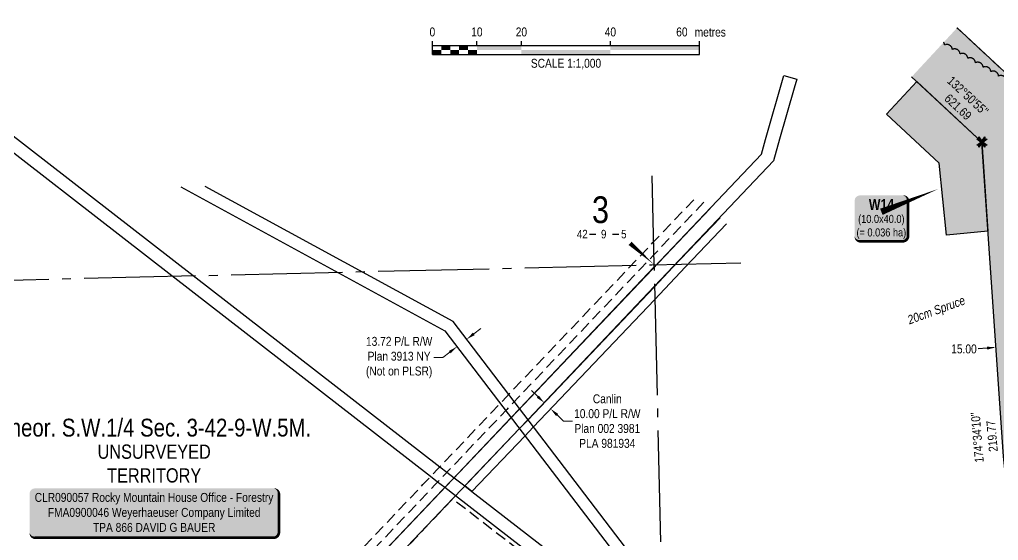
# Model space of a CAD drawing. Extents: x 616011 to 624727, y 5824635 to 5831187.
# Drawn here: x 620356 to 621455, y 5827705 to 5828290 of the extents above; entities that cross this region are included whole.
import ezdxf
from ezdxf.enums import TextEntityAlignment as Align

# ---------------------------------------------------------------- set-up
doc = ezdxf.new("R2010")
doc.units = 0
doc.header["$LTSCALE"] = 5
doc.header["$PDSIZE"] = 0.5
for name, pattern in [('0', [1, 1, 0]), ('foc-ACCESSROAD', [3.75, 2.5, -1.25]), ('foc-FLOWLINE', [3.75, 2.5, -1.25]), ('foc-QUARTERLINE', [33, 25, -3, 2, -3])]:
    doc.linetypes.add(name, pattern=pattern)
doc.layers.get('Defpoints').update_dxf_attribs({"color": 9})
for name, color, linetype in [('10', 1, 'Continuous'), ('9', 3, 'Continuous'), ('AS-SURFACE IMPACT', 7, 'Continuous'), ('C-FLOWLINE', 13, 'foc-FLOWLINE'), ('C-RW', 13, 'Continuous'), ('C-SYMBOL', 7, 'Continuous'), ('C-WS', 13, 'foc-ACCESSROAD'), ('DETAIL-T', 7, 'Continuous'), ('F-RW', 190, 'Continuous'), ('L-BD', 7, 'Continuous'), ('L-MON', 1, 'Continuous'), ('L-QSEC', 8, 'foc-QUARTERLINE'), ('L-SECLBL', 7, 'Continuous'), ('L-UNS-T', 3, 'Continuous'), ('P-PROPOSED', 10, 'Continuous'), ('P-PROPOSED-H', 21, 'Continuous'), ('P-TEMP-BLOCKS', 250, 'Continuous'), ('P-TEMP-H', 41, 'Continuous'), ('P-TEMP_WORKSPACE', 46, 'Continuous'), ('P-TXT', 4, 'Continuous'), ('T-BUSH', 110, '0'), ('T-BUSH-T', 110, 'Continuous')]:
    doc.layers.add(name, color=color, linetype=linetype)
doc.layers.add('C-RW-T', color=13, linetype='Continuous', lineweight=9)
doc.layers.add('F-RW-T', color=190, linetype='Continuous', lineweight=9)
doc.styles.add('175L', font='ARIALN.TTF', dxfattribs={"height": 20})
doc.styles.add('80', font='ARIALN.TTF', dxfattribs={"height": 10})
doc.styles.add('80CG', font='ARIALN.TTF', dxfattribs={"height": 10})
doc.styles.add('80L', font='ARIALN.TTF', dxfattribs={"height": 10})
doc.styles.add('80LS', font='ARIALNI.TTF', dxfattribs={"height": 10})
doc.styles.add('BOLD', font='ARIALNB.TTF')
doc.styles.add('SIMPLEX', font='ARIALN.TTF')
doc.dimstyles.new('Compass 5 000', dxfattribs={"dimscale": 5, "dimtxt": 9, "dimasz": 2, "dimexe": 0.2, "dimexo": 0.0625, "dimgap": 0.5, "dimtad": 0, "dimtih": 1, "dimtoh": 1, "dimzin": 0, "dimdsep": 46, "dimtxsty": '80CG', "dimcen": 0.1, "dimse1": 1, "dimse2": 1, "dimclrd": 256, "dimclrt": 256, "dimaunit": 1, "dimadec": 4, "dimazin": 0, "dimtfac": 0.06, "dimtofl": 0, "dimtmove": 0, "dimatfit": 1, "dimfxl": 0.2, "dimtolj": 1, "dimtzin": 0, "dimlwd": -1, "dimarcsym": 0})

# ---------------------------------------------------------------- blocks, each defined once
blk = doc.blocks.new('L-SECLBL')
at = {"layer": '9', "color": 7}
for p, q in [((-5.1, -27.8), (-12.3, -27.8)), ((20.7, -27.8), (13.5, -27.8))]:
    blk.add_line(p, q, dxfattribs=at)
at = {"layer": '10', "color": 2, "style": 'SIMPLEX'}
blk.add_attdef('SEC', text='', height=30, dxfattribs=at).set_placement((0, 0), align=Align.MIDDLE)
at = {"layer": '10', "color": 5, "style": '80L'}
blk.add_attdef('TWP', text='', height=9.5, dxfattribs=at).set_placement((-14.4, -27.4), align=Align.MIDDLE_RIGHT)
blk.add_attdef('RGE', text='', height=9.5, dxfattribs=at).set_placement((3.6, -27.4), align=Align.MIDDLE_CENTER)
blk.add_attdef('MER', text='', height=9.5, dxfattribs=at).set_placement((23.2, -27.4), align=Align.MIDDLE_LEFT)
blk = doc.blocks.new('*U31')
h = blk.add_hatch(color=255)
edge = h.paths.add_edge_path()
edge.add_line((-134, -28.5), (134, -28.5))
edge.add_arc((134, -22.5), 6, 270, 360)
edge.add_line((140, -22.5), (140, 21))
edge.add_arc((134, 21), 6, 0, 90)
edge.add_line((134, 27), (-134, 27))
edge.add_arc((-134, 21), 6, 90, 180)
edge.add_line((-140, 21), (-140, -22.5))
edge.add_arc((-134, -22.5), 6, 180, 270)
at = {"color": 44, "flags": 128}
blk.add_lwpolyline([(-134, -28.5, 3, 3, 0), (134, -28.5, 3, 3, 0.414214), (140, -22.5, 3, 3, 0), (140, 21, 3, 0, 0.414214), (134, 27, 0, 0, 0), (-134, 27, 0, 0, 0.414214), (-140, 21, 0, 0, 0), (-140, -22.5, 0, 3, 0.414214)], format="xyseb", close=True, dxfattribs=at)
at = {"color": 44, "style": '80'}
blk.add_attdef('ENTER_TEXT_001', (-36, -5), '', height=10, dxfattribs=at)
blk = doc.blocks.new('*U82')
at = {"color": 0}
for p, q in [((-150, 0), (-150, 15)), ((-100, 10), (-100, 15)), ((-50, 10), (-50, 15)), ((50, 10), (50, 15)), ((150.2, 0), (150.2, 15)), ((-150, 10), (150.2, 10)), ((-150, 0), (150.2, 0))]:
    blk.add_line(p, q, dxfattribs=at)
for points in [[(-150, 5), (-140, 5), (-150, 0), (-140, 0)], [(-140, 10), (-130, 10), (-140, 5), (-130, 5)], [(-130, 5), (-120, 5), (-130, 0), (-120, 0)], [(-120, 10), (-110, 10), (-120, 5), (-110, 5)], [(-110, 5), (-100, 5), (-110, 0), (-100, 0)], [(-100, 10), (-50, 10), (-100, 5), (-50, 5)], [(-50, 5), (50, 5), (-50, 0), (50, 0)], [(50, 10), (150.2, 10), (50, 5), (150.2, 5)]]:
    blk.add_solid(points, dxfattribs=at)
at = {"color": 0, "style": '80'}
blk.add_text('metres', height=10, dxfattribs=at).set_placement((162.2, 20), align=Align.CENTER)
at = {"color": 0, "char_height": 10, "style": '80'}
for s, insert, attachment_point in [('0', (-150, 30.2), 2), ('10', (-100, 30.2), 2), ('20', (-50, 30.2), 2), ('40', (50, 30.2), 2), ('60', (136.7, 30.2), 3), ('SCALE 1:1,000', (0.1, -5), 2)]:
    blk.add_mtext(s, dxfattribs=dict(at, insert=insert, attachment_point=attachment_point))
blk = doc.blocks.new('*U98')
h = blk.add_hatch(color=191)
edge = h.paths.add_edge_path()
edge.add_line((-24, -33.1), (24, -33.1))
edge.add_arc((24, -27.1), 6, 270, 360)
edge.add_line((30, -27.1), (30, 12.5))
edge.add_arc((24, 12.5), 6, 0, 90)
edge.add_line((24, 18.5), (-24, 18.5))
edge.add_arc((-24, 12.5), 6, 90, 180)
edge.add_line((-30, 12.5), (-30, -27.1))
edge.add_arc((-24, -27.1), 6, 180, 270)
at = {"flags": 128}
blk.add_lwpolyline([(64.2, 25.8, 0, 7.5, 0), (0, 0, 0, 0, 0)], format="xyseb", dxfattribs=at)
at = {"color": 250, "flags": 128}
blk.add_lwpolyline([(-24, -33.1, 3, 3, 0), (24, -33.1, 3, 3, 0.414214), (30, -27.1, 3, 3, 0), (30, 12.5, 3, 0, 0.414214), (24, 18.5, 0, 0, 0), (-24, 18.5, 0, 0, 0.414214), (-30, 12.5, 0, 0, 0), (-30, -27.1, 0, 3, 0.414214)], format="xyseb", close=True, dxfattribs=at)
at = {"color": 250}
for tag, p, height, style in [('TEMP_AREA_W1_001', (-9.2, 2.2), 12, 'BOLD'), ('ENTER_TEXT_001', (-30.7, -12.5), 9, '80')]:
    blk.add_attdef(tag, p, '', height=height, dxfattribs=dict(at, style=style))
blk = doc.blocks.new('*D205')
at = {"layer": 'C-RW-T', "transparency": 16777216}
for p, q in [((620937.6, 5827866.4), (620930.4, 5827873.3)), ((620959.4, 5827845.8), (620966.6, 5827838.9)), ((620966.6, 5827838.9), (620976.6, 5827838.9))]:
    blk.add_line(p, q, dxfattribs=at)
for points in [[(620938.8, 5827867.6), (620936.5, 5827865.2), (620944.9, 5827859.5)], [(620960.5, 5827847), (620958.2, 5827844.5), (620952.1, 5827852.6)]]:
    blk.add_solid(points, dxfattribs=at)
at = {"layer": 'Defpoints', "color": 0, "transparency": 16777216}
for p in [(620945.4, 5827860), (620952.1, 5827852.6), (620952.6, 5827853.2)]:
    blk.add_point(p, dxfattribs=at)
at = {"layer": 'C-RW-T', "transparency": 16777216, "insert": (621015.7, 5827838.9), "char_height": 10, "attachment_point": 5, "style": '80CG'}
blk.add_mtext('\\A1;Canlin\\P10.00 P/L R/W\\PPlan 002 3981\\PPLA 981934', dxfattribs=at)
blk = doc.blocks.new('*D121')
at = {"layer": 'Defpoints', "color": 0, "transparency": 16777216}
for p in [(620856.1, 5827933), (620845.2, 5827924.7), (620846.9, 5827922.5)]:
    blk.add_point(p, dxfattribs=at)
at = {"layer": 'F-RW-T', "transparency": 16777216}
for p, q in [((620865.7, 5827936.9), (620873.6, 5827942.9)), ((620831, 5827910.3), (620821, 5827910.3)), ((620838.9, 5827916.4), (620831, 5827910.3))]:
    blk.add_line(p, q, dxfattribs=at)
for points in [[(620864.7, 5827938.2), (620866.7, 5827935.5), (620857.8, 5827930.8)], [(620837.9, 5827917.7), (620839.9, 5827915.1), (620846.9, 5827922.5)]]:
    blk.add_solid(points, dxfattribs=at)
at = {"layer": 'F-RW-T', "transparency": 16777216, "insert": (620781.9, 5827910.3), "char_height": 10, "attachment_point": 5, "style": '80CG'}
blk.add_mtext('\\A1;13.72 P/L R/W\\PPlan 3913 NY\\P(Not on PLSR)', dxfattribs=at)
blk = doc.blocks.new('*D145')
at = {"layer": 'Defpoints', "color": 0, "transparency": 16777216}
for p in [(621523.8, 5827959.8), (621449.1, 5827952.4), (621452.2, 5827921.8)]:
    blk.add_point(p, dxfattribs=at)
at = {"layer": 'P-TXT', "transparency": 16777216}
for p, q in [((621442.2, 5827920.8), (621432.3, 5827919.9)), ((621536.8, 5827930.2), (621546.7, 5827931.2))]:
    blk.add_line(p, q, dxfattribs=at)
for points in [[(621536.6, 5827931.9), (621536.9, 5827928.5), (621526.8, 5827929.2)], [(621442.1, 5827922.5), (621442.4, 5827919.2), (621452.2, 5827921.8)]]:
    blk.add_solid(points, dxfattribs=at)
at = {"layer": 'P-TXT', "transparency": 16777216, "insert": (621416.3, 5827919.9), "char_height": 10, "attachment_point": 5, "style": '80CG'}
blk.add_mtext('\\A1;15.00', dxfattribs=at)
blk = doc.blocks.new('TEMP')
h = blk.add_hatch(color=255)
h.dxf.hatch_style = 1
h.paths.add_polyline_path([(0, 0.25), (-0.67, 1.15), (-0.67, 0.67), (-1.15, 0.67), (-0.25, 0), (-1.15, -0.67), (-0.67, -0.67), (-0.67, -1.15), (0, -0.25), (0.67, -1.15), (0.67, -0.67), (1.15, -0.67), (0.25, 0), (1.15, 0.67), (0.67, 0.67), (0.67, 1.15)])
h.paths.add_polyline_path([(0.57, 0.85), (0.57, 0.57), (0.85, 0.57), (0.08, 0), (0.85, -0.57), (0.57, -0.57), (0.57, -0.85), (0, -0.08), (-0.57, -0.85), (-0.57, -0.57), (-0.85, -0.57), (-0.08, 0), (-0.85, 0.57), (-0.57, 0.57), (-0.57, 0.85), (0, 0.08)], flags=16)
h = blk.add_hatch(color=1)
h.dxf.hatch_style = 1
h.paths.add_polyline_path([(0, 0.08), (-0.57, 0.85), (-0.57, 0.57), (-0.85, 0.57), (-0.08, 0), (-0.85, -0.57), (-0.57, -0.57), (-0.57, -0.85), (0, -0.08), (0.57, -0.85), (0.57, -0.57), (0.85, -0.57), (0.08, 0), (0.85, 0.57), (0.57, 0.57), (0.57, 0.85)])
at = {"color": 1}
for p, q in [((-0.08, 0), (0.08, 0)), ((0, 0.08), (0, -0.08))]:
    blk.add_line(p, q, dxfattribs=at)
at = {"color": 255, "flags": 128}
blk.add_lwpolyline([(-0.25, 0), (-1.15, 0.67), (-0.67, 0.67), (-0.67, 1.15), (0, 0.25), (0.67, 1.15), (0.67, 0.67), (1.15, 0.67), (0.25, 0), (1.15, -0.67), (0.67, -0.67), (0.67, -1.15), (0, -0.25), (-0.67, -1.15), (-0.67, -0.67), (-1.15, -0.67)], close=True, dxfattribs=at)
at = {"color": 1, "flags": 128}
blk.add_lwpolyline([(-0.08, 0), (-0.85, 0.57), (-0.57, 0.57), (-0.57, 0.85), (0, 0.08), (0.57, 0.85), (0.57, 0.57), (0.85, 0.57), (0.08, 0), (0.85, -0.57), (0.57, -0.57), (0.57, -0.85), (0, -0.08), (-0.57, -0.85), (-0.57, -0.57), (-0.85, -0.57)], close=True, dxfattribs=at)

msp = doc.modelspace()

# ---------------------------------------------------------------- hatches: boundary and pattern name
at = {"layer": 'P-PROPOSED-H'}
h = msp.add_hatch(color=256, dxfattribs=at)
h.dxf.hatch_style = 1
h.paths.add_polyline_path([(621408.471, 5828280.424), (621357.494, 5828225.451), (621436.472, 5828152.213), (621460.521, 5827799.155), (621467.064, 5827738.471), (621541.602, 5827746.507), (621535.219, 5827805.723), (621509.249, 5828186.971)])
at = {"layer": 'P-TEMP-H'}
h = msp.add_hatch(color=256, dxfattribs=at)
h.dxf.hatch_style = 1
h.paths.add_polyline_path([(621363.242, 5828220.313), (621436.472, 5828152.213), (621443.271, 5828052.398), (621396.56, 5828047.776), (621388.576, 5828128.475), (621329.193, 5828183.698)])

# ---------------------------------------------------------------- linework, layer by layer
at = {"layer": 'C-FLOWLINE', "flags": 128}
msp.add_lwpolyline([(621123.997, 5828084.641), (621067.353, 5828025.063), (621053.834, 5828010.844), (620902.859, 5827852.049), (620893.301, 5827841.99), (620832.655, 5827778.216), (620826.429, 5827771.67), (620822.169, 5827767.191), (620815.944, 5827760.645), (620483.777, 5827411.347), (620476.85, 5827404.063), (620473.433, 5827400.472), (620470.819, 5827397.725), (620467.201, 5827393.918), (620458.343, 5827393.697), (620452.98, 5827393.57), (620455.549, 5827396.271), (620463.449, 5827404.579), (620466.186, 5827407.457), (620469.642, 5827411.09), (620476.4, 5827418.197), (620808.65, 5827767.581), (620814.172, 5827773.387), (620819.135, 5827778.606), (620824.658, 5827784.414), (620886.006, 5827848.925), (620895.563, 5827858.984), (621039.632, 5828010.514), (621067.007, 5828039.307), (621116.702, 5828091.577)], dxfattribs=at)
at = {"layer": 'C-RW'}
for points in [[(620491.648, 5827404.905), (620830.457, 5827761.595), (620840.936, 5827772.626), (620907.767, 5827842.985), (620917.32, 5827853.049), (621067.835, 5828011.906), (621068.187, 5828011.913), (621188.711, 5828138.825), (621193.381, 5828155.204), (621213.904, 5828227.184), (621228.559, 5828222.98), (621225.61, 5828212.637), (621209.255, 5828155.592), (621202.215, 5828131.035), (621089.627, 5828012.421), (621068.379, 5827990.036), (620926.709, 5827840.785), (620917.13, 5827830.72), (620853.185, 5827763.37), (620842.584, 5827752.213), (620783.574, 5827690.103)], [(620272.975, 5828217.591), (620550.584, 5828002.424), (620827.588, 5827787.74), (620835.585, 5827781.542), (620843.584, 5827775.343), (620855.827, 5827766.08), (620863.651, 5827759.79), (621080.885, 5827591.422), (621138.205, 5827546.996), (621178.961, 5827515.409), (621179.385, 5827496.108), (621173.576, 5827500.61), (621081.356, 5827572.037), (620845.22, 5827754.929), (620833.098, 5827764.318), (620825.1, 5827770.517), (620817.102, 5827776.714), (620526.55, 5828001.868), (620273.446, 5828198.013)], [(620481.093, 5827393.814), (621131.254, 5828077.742)], [(621149.503, 5828060.391), (621103.521, 5828011.994), (621068.563, 5827975.2), (620932.575, 5827832.067), (620923.025, 5827822.021), (620863.495, 5827759.915), (620855.672, 5827766.205), (620916.881, 5827830.067), (620926.466, 5827840.127), (621068.221, 5827989.297), (621089.482, 5828011.67), (621142.294, 5828067.245)]]:
    msp.add_lwpolyline(points, dxfattribs=at)
at = {"layer": 'C-WS', "flags": 128}
for points in [[(621508.304, 5828388.082), (621777.366, 5828141.801), (621775.636, 5828110.021), (621745.306, 5828108.087), (621701.016, 5828106.981), (621674.203, 5828106.35), (621596.049, 5828104.437), (621509.249, 5828186.971), (621408.41, 5828280.708)], [(621179.934, 5827471.106), (621078.895, 5827549.364), (620912.205, 5827678.468), (620866.254, 5827619.139), (620787.781, 5827679.919), (620779.905, 5827686.017), (620783.244, 5827689.527), (620842.29, 5827751.603), (621078.426, 5827568.711), (621170.646, 5827497.284), (621179.51, 5827490.413)]]:
    msp.add_lwpolyline(points, dxfattribs=at)
at = {"layer": 'F-RW'}
for points in [[(620536.649, 5828101.856), (620833.364, 5827940.134), (621133.555, 5827546.973), (621178.756, 5827487.842)], [(621178.175, 5827511.185), (621144.456, 5827555.296), (620842.492, 5827950.778), (620564.11, 5828102.508)]]:
    msp.add_lwpolyline(points, dxfattribs=at)
at = {"layer": 'L-QSEC'}
for p, q in [((621068.501, 5828014.497), (621066.019, 5828114.429)), ((620263.35, 5827995.372), (621065.702, 5828014.43)), ((621065.702, 5828014.43), (621165.589, 5828016.803)), ((621087.648, 5827208.377), (621068.501, 5828014.497))]:
    msp.add_line(p, q, dxfattribs=at)
at = {"layer": 'L-SECLBL', "flags": 128}
msp.add_lwpolyline([(621068.501, 5828014.497, 0, 4.998, 0), (621041.285, 5828038.517, 0, 0, 0)], format="xyseb", dxfattribs=at)
at = {"layer": 'P-PROPOSED', "flags": 128}
for points in [[(621408.471, 5828280.424), (621509.249, 5828186.971), (621535.219, 5827805.723), (621541.602, 5827746.507)], [(621467.064, 5827738.471), (621460.521, 5827799.155), (621436.472, 5828152.213), (621357.494, 5828225.451)]]:
    msp.add_lwpolyline(points, dxfattribs=at)
at = {"layer": 'P-TEMP_WORKSPACE', "flags": 128}
msp.add_lwpolyline([(621363.242, 5828220.313), (621436.472, 5828152.213), (621443.271, 5828052.398), (621396.56, 5828047.776), (621388.576, 5828128.475), (621329.193, 5828183.698)], close=True, dxfattribs=at)
at = {"layer": 'T-BUSH', "flags": 128}
msp.add_lwpolyline([(621547.666, 5827748.171, 0.19276816), (621544.116, 5827750.995, 0.52056705), (621540.975, 5827760.485, 0.52056705), (621537.833, 5827769.974, 0.52056705), (621534.691, 5827779.464, 0.52056705), (621531.549, 5827788.954, 0.52056705), (621532.399, 5827798.664, 0.52056705), (621534.477, 5827808.442, 0.52056705), (621536.555, 5827818.219, 0.52056705), (621538.633, 5827827.997, 0.52056705), (621540.711, 5827837.775, 0.52056705), (621542.789, 5827847.553, 0.52056705), (621544.867, 5827857.331, 0.52056705), (621546.945, 5827867.109, 0.52056705), (621549.023, 5827876.886, 0.52056705), (621553.381, 5827885.67, 0.52056705), (621559.134, 5827893.845, 0.52056705), (621564.887, 5827902.02, 0.52056705), (621570.639, 5827910.195, 0.52056705), (621574.389, 5827919.38, 0.52056705), (621577.548, 5827928.864, 0.52056705), (621580.706, 5827938.348, 0.52056705), (621583.865, 5827947.833, 0.52056705), (621587.023, 5827957.317, 0.52056705), (621590.182, 5827966.801, 0.52056705), (621593.34, 5827976.285, 0.52056705), (621596.499, 5827985.769, 0.52056705), (621599.657, 5827995.253, 0.52056705), (621602.816, 5828004.737, 0.52056705), (621605.974, 5828014.221, 0.52056705), (621609.133, 5828023.706, 0.52056705), (621612.291, 5828033.19, 0.52056705), (621609.904, 5828042.225, 0.52056705), (621605.263, 5828051.079, 0.52056705), (621600.623, 5828059.933, 0.52056705), (621595.982, 5828068.786, 0.52056705), (621591.341, 5828077.64, 0.52056705), (621586.7, 5828086.494, 0.52056705), (621582.059, 5828095.347, 0.52056705), (621577.418, 5828104.201, 0.52056705), (621572.777, 5828113.054, 0.52056705), (621568.136, 5828121.908, 0.52056705), (621563.495, 5828130.762, 0.52056705), (621558.855, 5828139.615, 0.52056705), (621554.214, 5828148.469, 0.52056705), (621549.573, 5828157.323, 0.52056705), (621544.932, 5828166.176, 0.52056705), (621540.291, 5828175.03, 0.52056705), (621533.192, 5828181.52, 0.52056705), (621524.528, 5828186.506, 0.52056705), (621515.864, 5828191.493, 0.52056705), (621507.2, 5828196.479, 0.52056705), (621498.536, 5828201.465, 0.52056705), (621489.873, 5828206.451, 0.52056705), (621481.209, 5828211.437, 0.52056705), (621472.545, 5828216.423, 0.52056705), (621463.881, 5828221.409, 0.52056705), (621455.217, 5828226.395, 0.52056705), (621446.553, 5828231.381, 0.52056705), (621437.889, 5828236.367, 0.52056705), (621429.225, 5828241.353, 0.52056705), (621420.561, 5828246.339, 0.52056705), (621411.897, 5828251.325, 0.52056705), (621403.233, 5828256.311, 0.52056705), (621394.569, 5828261.298, 0.14177368), (621393.342, 5828264.46, 0.14177368)], format="xyb", dxfattribs=at)

# ---------------------------------------------------------------- block references
at = {"layer": 'AS-SURFACE IMPACT'}
ref = msp.add_blockref('*U31', (620506.855, 5827736.403), dxfattribs=at)
ref.add_attrib('ENTER_TEXT_001', 'CLR090057 Rocky Mountain House Office - Forestry', (620372.599, 5827748.243), dxfattribs={"layer": '0', "color": 44, "height": 10, "style": '80'})
ref.add_attrib('ENTER_TEXT_002', 'FMA0900046 Weyerhaeuser Company Limited', (620387.401, 5827731.399), dxfattribs={"layer": '0', "color": 44, "height": 10, "style": '80'})
ref.add_attrib('ENTER_TEXT_003', 'TPA 866 DAVID G BAUER', (620438.039, 5827714.555), dxfattribs={"layer": '0', "color": 44, "height": 10, "style": '80'})
at = {"layer": 'DETAIL-T', "xscale": 0.99962207, "yscale": 0.99962207, "zscale": 0.99962207}
msp.add_blockref('*U82', (620969.208, 5828250.747), dxfattribs=at)
at = {"layer": 'L-MON', "color": 2, "xscale": 4.998110349999997, "yscale": 4.998110349999997, "zscale": 4.998110349999997}
msp.add_blockref('TEMP', (621436.472, 5828152.213), dxfattribs=at)
at = {"layer": 'L-SECLBL', "color": 3, "xscale": 0.9996189999999939, "yscale": 0.9996189999999939, "zscale": 0.9996189999999939}
msp.add_blockref('L-SECLBL', (621008.06, 5828076.319), dxfattribs=at).add_auto_attribs({'SEC': '3', 'TWP': '42', 'RGE': '9', 'MER': '5'})
at = {"layer": 'P-TEMP-BLOCKS'}
ref = msp.add_blockref('*U98', (621323.492, 5828073.923), dxfattribs=dict(at, xscale=0.99962207, yscale=0.99962207, zscale=0.99962207))
ref.add_attrib('TEMP_AREA_W1_001', 'W14', (621309.504, 5828076.166), dxfattribs={"layer": '0', "color": 250, "height": 11.9955, "style": 'BOLD'})
ref.add_attrib('ENTER_TEXT_001', '(10.0x40.0)', (621297.426, 5828061.457), dxfattribs={"layer": '0', "color": 250, "height": 8.9966, "style": '80'})
ref.add_attrib('ENTER_TEXT_002', '(= 0.036 ha)', (621295.56, 5828046.309), dxfattribs={"layer": '0', "color": 250, "height": 8.9966, "style": '80'})

# ---------------------------------------------------------------- texts
at = {"layer": 'C-SYMBOL', "color": 3, "style": '175L'}
msp.add_text('Theor. S.W.1/4 Sec. 3-42-9-W.5M.', height=19.99238, dxfattribs=at).set_placement((620506.844, 5827815.603), align=Align.BOTTOM_CENTER)
at = {"layer": 'L-BD', "color": 2, "style": '80L'}
for s, height, p in [("132°50'55''", 9.99622, (621396.577, 5828219.821)), ('621.69', 9.9962, (621393.433, 5828199.939))]:
    msp.add_text(s, height=height, rotation=317.0804, dxfattribs=at).set_placement(p)
at = {"layer": 'L-BD', "color": 2, "insert": (621426.257, 5827820.19), "char_height": 9.99622, "width": 28.5719, "attachment_point": 2, "rotation": 94.813385, "style": '80L'}
msp.add_mtext("174{\\fArial|b0|i0|c0|p34;°}34'10'' \\P219.77", dxfattribs=at)
at = {"layer": 'L-UNS-T', "color": 3, "insert": (620506.767, 5827791.16), "char_height": 15.9939, "attachment_point": 5, "style": '80L'}
msp.add_mtext_dynamic_manual_height_columns('UNSURVEYED TERRITORY', width=126.41375, gutter_width=47.5, heights=[0], dxfattribs=at)
at = {"layer": 'T-BUSH-T', "insert": (621383.52, 5827968.404), "char_height": 10, "width": 67.3101, "attachment_point": 2, "rotation": 20, "style": '80LS'}
msp.add_mtext('20cm Spruce', dxfattribs=at)

# ---------------------------------------------------------------- dimensions: what is measured, and where the dimension line sits
at = {"layer": 'C-RW-T'}
dim = msp.add_linear_dim(base=(620952.109, 5827852.639), p1=(620945.359, 5827860.021), p2=(620952.597, 5827853.153), angle=316.499087, text='Canlin\\P10.00 P/L R/W\\PPlan 002 3981\\PPLA 981934', dimstyle='Compass 5 000', override={"dimtxt": 10}, dxfattribs=at)
dim.commit()
dim.dimension.update_dxf_attribs({"geometry": '*D205', "text_midpoint": (621015.702, 5827838.871), "dimtype": 161})
at = {"layer": 'F-RW-T'}
dim = msp.add_aligned_dim(p1=(620856.062, 5827933.006), p2=(620845.161, 5827924.683), distance=2.788, text='13.72 P/L R/W\\PPlan 3913 NY\\P(Not on PLSR)', dimstyle='Compass 5 000', dxfattribs=at)
dim.commit()
dim.dimension.update_dxf_attribs({"geometry": '*D121', "text_midpoint": (620781.871, 5827910.33)})
at = {"layer": 'P-TXT'}
dim = msp.add_linear_dim(base=(621452.172, 5827921.824), p1=(621523.783, 5827959.779), p2=(621449.147, 5827952.395), angle=185.650138, text='15.00', dimstyle='Compass 5 000', dxfattribs=at)
dim.commit()
dim.dimension.update_dxf_attribs({"geometry": '*D145', "text_midpoint": (621416.331, 5827919.854), "dimtype": 161})

doc.saveas('drawing.dxf')
